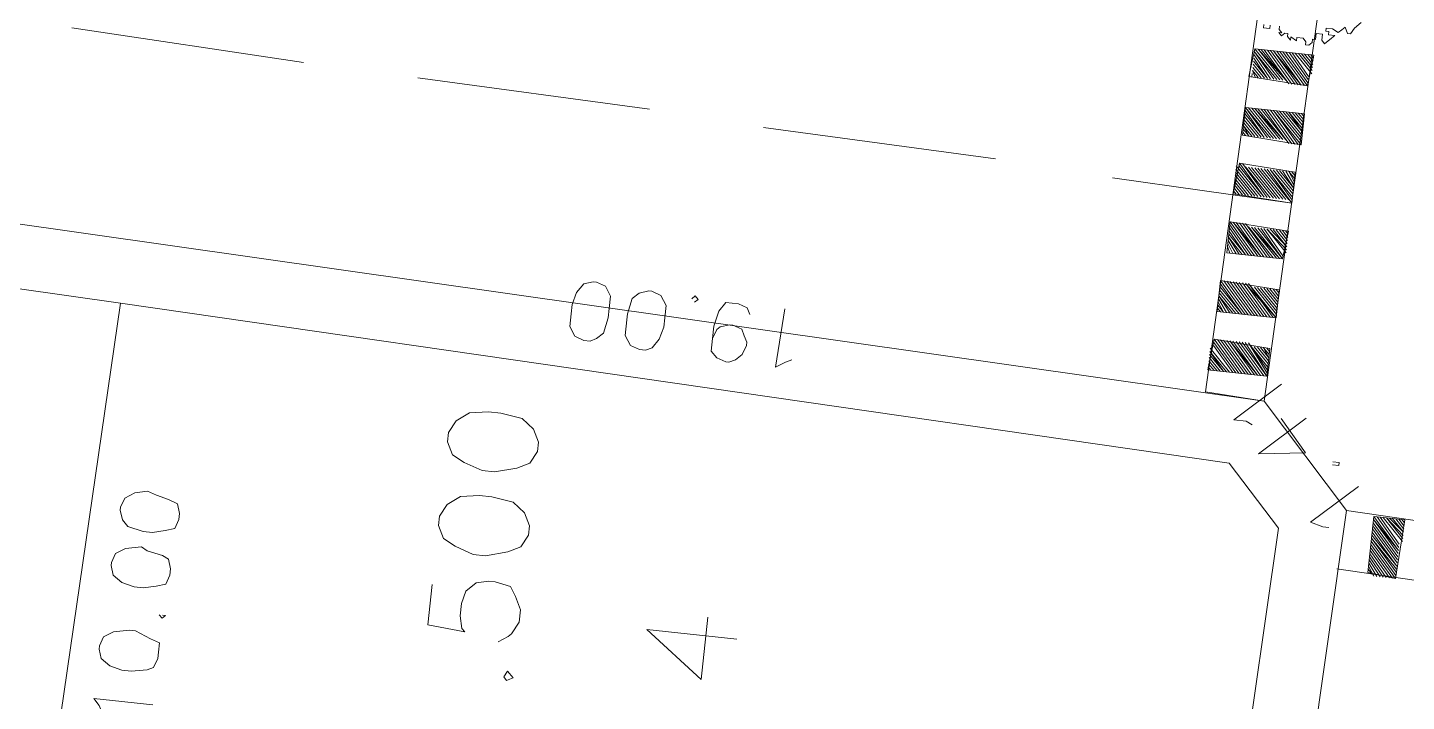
# Model space of a CAD drawing. Header units: metres. Extents: x -977055 to 805873, y -1033982 to 242021.
# Drawn here: x 2463.44 to 2486.95, y 956.89 to 968.38 of the extents above; entities that cross this region are included whole.
import ezdxf

# ---------------------------------------------------------------- set-up
doc = ezdxf.new("R2010")
doc.units = ezdxf.units.M
for name, color, linetype in [('PDF_acera', 7, 'Continuous'), ('PDF_areas por lote', 7, 'Continuous'), ('PDF_COTAS', 7, 'Continuous'), ('PDF_linea de centro', 7, 'Continuous'), ('PDF_LOTES', 7, 'Continuous'), ('PDF_No. lotes', 7, 'Continuous'), ('PDF_PASO DE CEBRA', 7, 'Continuous'), ('PDF_PLANTAS', 7, 'Continuous')]:
    doc.layers.add(name, color=color, linetype=linetype)

# ---------------------------------------------------------------- blocks, each defined once
blk = doc.blocks.new('CALLE')
at = {"layer": 'PDF_acera', "lineweight": 9}
blk.add_lwpolyline([(-128.108736, -20.32128), (-129.167136, -51.43824), (-127.897056, -52.792992), (-71.166816, -54.740448), (-69.812064, -53.470368), (-68.753664, -22.353408), (-70.023744, -20.998656), (-126.711648, -19.0512)], close=True, dxfattribs=at)
at = {"layer": 'PDF_areas por lote', "lineweight": 9}
blk.add_lwpolyline([(-73.495296, -42.505344), (-74.045664, -42.505344), (-74.088, -43.013376), (-74.045664, -42.97104), (-73.87632, -42.928704), (-73.706976, -42.928704), (-73.537632, -42.97104), (-73.410624, -43.098048), (-73.368288, -43.267392), (-73.368288, -43.352064), (-73.410624, -43.563744), (-73.537632, -43.648416), (-73.706976, -43.733088), (-73.87632, -43.733088), (-74.045664, -43.648416), (-74.088, -43.60608), (-74.172672, -43.479072)], dxfattribs=at)
for points in [[(-72.690912, -42.505344), (-72.860256, -42.590016), (-72.944928, -42.75936), (-73.0296, -43.013376), (-73.0296, -43.18272), (-72.944928, -43.479072), (-72.860256, -43.648416), (-72.690912, -43.733088), (-72.563904, -43.733088), (-72.39456, -43.648416), (-72.267552, -43.479072), (-72.225216, -43.18272), (-72.225216, -43.013376), (-72.267552, -42.75936), (-72.39456, -42.590016), (-72.563904, -42.505344)], [(-71.54784, -42.505344), (-71.717184, -42.590016), (-71.801856, -42.75936), (-71.886528, -43.013376), (-71.886528, -43.18272), (-71.801856, -43.479072), (-71.717184, -43.648416), (-71.54784, -43.733088), (-71.420832, -43.733088), (-71.251488, -43.648416), (-71.12448, -43.479072), (-71.082144, -43.18272), (-71.082144, -43.013376), (-71.12448, -42.75936), (-71.251488, -42.590016), (-71.420832, -42.505344)], [(-74.638368, -43.60608), (-74.680704, -43.648416), (-74.638368, -43.733088), (-74.553696, -43.648416)]]:
    blk.add_lwpolyline(points, close=True, dxfattribs=at)
at = {"layer": 'PDF_COTAS', "lineweight": 9}
for points in [[(-75.527424, -38.906784), (-75.527424, -38.1024), (-75.612096, -38.187072), (-75.696768, -38.229408), (-75.612096, -38.187072), (-75.527424, -38.1024)], [(-74.850048, -38.1024), (-74.977056, -38.144736), (-75.061728, -38.271744), (-75.104064, -38.441088), (-75.104064, -38.568096), (-75.061728, -38.779776), (-75.019392, -38.864448), (-74.892384, -38.906784), (-74.807712, -38.906784), (-74.680704, -38.906784), (-74.638368, -38.779776), (-74.553696, -38.568096), (-74.553696, -38.483424), (-74.596032, -38.271744), (-74.680704, -38.144736), (-74.807712, -38.1024)], [(-74.850048, -38.1024), (-74.977056, -38.144736), (-75.061728, -38.271744), (-75.104064, -38.441088), (-75.104064, -38.568096), (-75.061728, -38.779776), (-75.019392, -38.864448), (-74.892384, -38.906784), (-74.807712, -38.906784), (-74.680704, -38.906784), (-74.638368, -38.779776), (-74.553696, -38.568096), (-74.553696, -38.483424), (-74.596032, -38.271744), (-74.680704, -38.144736), (-74.807712, -38.1024)], [(-73.706976, -38.144736), (-73.833984, -38.187072), (-73.918656, -38.31408), (-73.960992, -38.483424), (-73.960992, -38.610432), (-73.918656, -38.779776), (-73.87632, -38.906784), (-73.749312, -38.94912), (-73.66464, -38.94912), (-73.537632, -38.906784), (-73.495296, -38.822112), (-73.45296, -38.610432), (-73.410624, -38.52576), (-73.45296, -38.31408), (-73.537632, -38.187072), (-73.66464, -38.144736)], [(-73.706976, -38.144736), (-73.833984, -38.187072), (-73.918656, -38.31408), (-73.960992, -38.483424), (-73.960992, -38.610432), (-73.918656, -38.779776), (-73.87632, -38.906784), (-73.749312, -38.94912), (-73.66464, -38.94912), (-73.537632, -38.906784), (-73.495296, -38.822112), (-73.45296, -38.610432), (-73.410624, -38.52576), (-73.45296, -38.31408), (-73.537632, -38.187072), (-73.66464, -38.144736)], [(-72.944928, -38.187072), (-73.071936, -38.229408), (-73.156608, -38.31408), (-73.198944, -38.52576), (-73.198944, -38.652768), (-73.156608, -38.822112), (-73.114272, -38.94912), (-72.987264, -38.991456), (-72.902592, -38.991456), (-72.775584, -38.94912), (-72.733248, -38.822112), (-72.690912, -38.652768), (-72.648576, -38.52576), (-72.690912, -38.356416), (-72.775584, -38.229408), (-72.902592, -38.187072)], [(-72.944928, -38.187072), (-73.071936, -38.229408), (-73.156608, -38.31408), (-73.198944, -38.52576), (-73.198944, -38.652768), (-73.156608, -38.822112), (-73.114272, -38.94912), (-72.987264, -38.991456), (-72.902592, -38.991456), (-72.775584, -38.94912), (-72.733248, -38.822112), (-72.690912, -38.652768), (-72.648576, -38.52576), (-72.690912, -38.356416), (-72.775584, -38.229408), (-72.902592, -38.187072)], [(-74.29968, -38.906784), (-74.29968, -38.94912), (-74.342016, -38.906784), (-74.29968, -38.864448), (-74.342016, -38.906784), (-74.29968, -38.94912)], [(-69.981408, -44.283456), (-69.939072, -44.368128), (-69.8544, -44.4528), (-69.64272, -44.495136), (-69.515712, -44.495136), (-69.346368, -44.495136), (-69.21936, -44.410464), (-69.177024, -44.283456), (-69.177024, -44.24112), (-69.21936, -44.114112), (-69.346368, -44.02944), (-69.515712, -43.987104), (-69.64272, -43.987104), (-69.812064, -43.987104), (-69.939072, -44.071776), (-69.981408, -44.198784)], [(-70.023744, -45.045504), (-69.981408, -45.130176), (-69.8544, -45.214848), (-69.685056, -45.257184), (-69.558048, -45.257184), (-69.388704, -45.257184), (-69.261696, -45.172512), (-69.21936, -45.045504), (-69.21936, -45.003168), (-69.261696, -44.87616), (-69.346368, -44.791488), (-69.558048, -44.749152), (-69.64272, -44.749152), (-69.8544, -44.749152), (-69.981408, -44.833824), (-70.023744, -44.960832)]]:
    blk.add_lwpolyline(points, close=True, dxfattribs=at)
for points in [[(-69.304032, -45.638208), (-69.261696, -45.680544), (-69.21936, -45.638208), (-69.261696, -45.595872)], [(-69.769728, -45.93456), (-69.64272, -45.976896), (-69.600384, -46.019232), (-69.558048, -46.14624), (-69.558048, -46.188576), (-69.600384, -46.315584), (-69.685056, -46.35792), (-69.769728, -46.400256), (-69.812064, -46.400256), (-69.939072, -46.35792), (-70.023744, -46.273248), (-70.06608, -46.188576), (-70.06608, -46.14624), (-70.023744, -46.019232), (-69.939072, -45.93456), (-69.769728, -45.93456), (-69.600384, -45.93456), (-69.388704, -45.976896), (-69.261696, -46.061568), (-69.261696, -46.14624), (-69.261696, -46.230912), (-69.304032, -46.35792), (-69.388704, -46.400256)], [(-69.939072, -47.035296), (-69.981408, -46.950624), (-70.06608, -46.823616), (-69.261696, -46.865952)], [(-70.150752, -53.34336), (-70.108416, -53.258688), (-70.108416, -53.089344), (-69.558048, -53.682048)], [(-69.981408, -54.063072), (-70.531776, -53.470368), (-70.447104, -54.105408), (-70.023744, -53.724384)], [(-71.420832, -54.528768), (-71.420832, -54.444096), (-71.378496, -54.274752), (-70.828128, -54.867456)], [(-70.574112, -54.486432), (-70.574112, -54.571104), (-70.531776, -54.571104), (-70.531776, -54.486432)]]:
    blk.add_lwpolyline(points, dxfattribs=at)
at = {"layer": 'PDF_linea de centro', "lineweight": 9}
for points in [[(-66.636864, -40.00752), (-66.509856, -36.83232)], [(-66.763872, -44.749152), (-66.6792, -41.573952)], [(-66.933216, -49.490784), (-66.848544, -46.315584)], [(-67.10256, -53.55504), (-67.017888, -51.099552)]]:
    blk.add_lwpolyline(points, dxfattribs=at)
at = {"layer": 'PDF_LOTES', "lineweight": 20}
for points in [[(-78.152256, -37.594368), (-70.150752, -37.89072), (-69.64272, -22.692096), (-70.404768, -21.845376), (-77.601888, -21.633696)], [(-78.702624, -53.597376), (-71.505504, -53.851392), (-70.70112, -53.089344), (-70.150752, -37.89072), (-78.152256, -37.594368)]]:
    blk.add_lwpolyline(points, close=True, dxfattribs=at)
at = {"layer": 'PDF_No. lotes', "lineweight": 20}
blk.add_lwpolyline([(-73.791648, -46.696608), (-73.791648, -45.468864), (-74.384352, -46.273248), (-73.537632, -46.273248)], dxfattribs=at)
at = {"layer": 'PDF_PASO DE CEBRA', "lineweight": 9}
for points in [[(-69.812064, -53.470368), (-64.35072, -53.639712), (-64.308384, -52.835328), (-69.769728, -52.665984), (-69.812064, -53.470368), (-69.769728, -52.665984)], [(-69.473376, -52.665984), (-69.473376, -52.665984)], [(-69.473376, -52.70832), (-69.43104, -52.665984)], [(-69.473376, -52.750656), (-69.388704, -52.665984)], [(-69.473376, -52.792992), (-69.346368, -52.665984)], [(-69.473376, -52.835328), (-69.304032, -52.665984)], [(-69.261696, -52.665984), (-69.473376, -52.877664), (-69.21936, -52.665984), (-69.473376, -52.92)], [(-69.473376, -52.962336), (-69.177024, -52.665984)], [(-69.473376, -53.004672), (-69.134688, -52.70832)], [(-69.473376, -53.047008), (-69.092352, -52.70832)], [(-69.473376, -53.089344), (-69.050016, -52.70832), (-69.473376, -53.089344)], [(-69.473376, -53.13168), (-69.050016, -52.750656)], [(-69.473376, -53.174016), (-69.050016, -52.792992)], [(-68.668992, -52.70832), (-68.668992, -52.70832)], [(-68.668992, -52.750656), (-68.626656, -52.70832)], [(-68.58432, -52.70832), (-68.668992, -52.792992), (-68.541984, -52.70832)], [(-68.668992, -52.835328), (-68.499648, -52.70832)], [(-68.668992, -52.877664), (-68.457312, -52.70832), (-68.668992, -52.92)], [(-68.668992, -52.962336), (-68.414976, -52.70832)], [(-68.668992, -53.004672), (-68.37264, -52.70832)], [(-68.330304, -52.70832), (-68.668992, -53.047008), (-68.287968, -52.70832)], [(-68.668992, -53.089344), (-68.245632, -52.70832)], [(-68.668992, -53.13168), (-68.245632, -52.750656)], [(-68.668992, -53.174016), (-68.245632, -52.792992)], [(-67.864608, -52.750656), (-67.822272, -52.750656)], [(-67.864608, -52.792992), (-67.779936, -52.750656)], [(-67.864608, -52.835328), (-67.7376, -52.750656)], [(-67.864608, -52.877664), (-67.695264, -52.750656)], [(-67.864608, -52.92), (-67.652928, -52.750656), (-67.864608, -52.962336)], [(-67.610592, -52.750656), (-67.864608, -53.004672), (-67.568256, -52.750656)], [(-67.864608, -53.047008), (-67.52592, -52.750656)], [(-67.864608, -53.089344), (-67.483584, -52.750656)], [(-67.864608, -53.13168), (-67.441248, -52.750656)], [(-67.864608, -53.174016), (-67.441248, -52.792992), (-67.864608, -53.216352), (-67.441248, -52.835328)], [(-67.060224, -52.750656), (-67.060224, -52.750656)], [(-67.060224, -52.792992), (-67.017888, -52.750656)], [(-67.060224, -52.835328), (-66.975552, -52.750656)], [(-67.060224, -52.877664), (-66.933216, -52.750656)], [(-67.060224, -52.92), (-66.89088, -52.750656), (-67.060224, -52.92)], [(-67.060224, -52.962336), (-66.848544, -52.750656)], [(-67.060224, -53.004672), (-66.806208, -52.750656)], [(-67.060224, -53.047008), (-66.763872, -52.750656)], [(-67.060224, -53.089344), (-66.721536, -52.750656)], [(-67.060224, -53.13168), (-66.6792, -52.750656)], [(-66.6792, -52.792992), (-67.060224, -53.174016), (-66.636864, -52.792992)], [(-66.25584, -52.792992), (-66.25584, -52.792992)], [(-66.25584, -52.835328), (-66.213504, -52.792992)], [(-66.171168, -52.792992), (-66.25584, -52.877664), (-66.128832, -52.792992), (-66.25584, -52.92)], [(-66.25584, -52.962336), (-66.086496, -52.792992)], [(-66.25584, -53.004672), (-66.04416, -52.792992)], [(-66.25584, -53.047008), (-66.001824, -52.792992)], [(-65.959488, -52.792992), (-66.25584, -53.089344), (-65.917152, -52.792992)], [(-66.25584, -53.13168), (-65.874816, -52.792992), (-66.25584, -53.174016)], [(-65.451456, -52.792992), (-65.451456, -52.792992)], [(-69.473376, -53.216352), (-69.050016, -52.835328)], [(-69.473376, -53.258688), (-69.050016, -52.877664)], [(-69.473376, -53.301024), (-69.050016, -52.92), (-69.473376, -53.34336), (-69.050016, -52.962336)], [(-68.668992, -53.216352), (-68.245632, -52.835328)], [(-68.668992, -53.258688), (-68.245632, -52.877664), (-68.668992, -53.258688)], [(-68.668992, -53.301024), (-68.245632, -52.92)], [(-68.668992, -53.34336), (-68.245632, -52.962336)], [(-67.864608, -53.258688), (-67.441248, -52.877664)], [(-67.864608, -53.301024), (-67.441248, -52.92)], [(-67.864608, -53.34336), (-67.441248, -52.962336)], [(-67.060224, -53.216352), (-66.636864, -52.835328)], [(-67.060224, -53.258688), (-66.6792, -52.877664)], [(-67.060224, -53.301024), (-66.6792, -52.92)], [(-67.060224, -53.34336), (-66.6792, -52.962336)], [(-66.25584, -53.216352), (-65.874816, -52.835328)], [(-66.25584, -53.258688), (-65.874816, -52.877664)], [(-66.25584, -53.301024), (-65.874816, -52.92), (-66.25584, -53.34336), (-65.874816, -52.962336)], [(-65.493792, -53.34336), (-65.070432, -52.962336)], [(-65.451456, -52.835328), (-65.40912, -52.835328)], [(-65.451456, -52.877664), (-65.366784, -52.835328), (-65.451456, -52.92)], [(-65.451456, -52.962336), (-65.324448, -52.835328)], [(-65.451456, -53.004672), (-65.282112, -52.835328)], [(-65.239776, -52.835328), (-65.451456, -53.047008), (-65.19744, -52.835328)], [(-65.451456, -53.089344), (-65.155104, -52.835328)], [(-65.451456, -53.13168), (-65.112768, -52.835328), (-65.451456, -53.174016)], [(-65.451456, -53.216352), (-65.070432, -52.835328)], [(-65.451456, -53.258688), (-65.070432, -52.877664), (-65.451456, -53.301024), (-65.070432, -52.92)], [(-69.473376, -53.385696), (-69.050016, -53.004672)], [(-69.473376, -53.428032), (-69.050016, -53.047008)], [(-69.050016, -53.089344), (-69.473376, -53.470368), (-69.050016, -53.13168)], [(-68.668992, -53.385696), (-68.245632, -53.004672)], [(-68.668992, -53.428032), (-68.245632, -53.047008)], [(-68.668992, -53.470368), (-68.245632, -53.089344)], [(-68.287968, -53.089344), (-68.668992, -53.512704), (-68.287968, -53.13168)], [(-67.864608, -53.385696), (-67.483584, -53.004672)], [(-67.864608, -53.428032), (-67.483584, -53.047008), (-67.864608, -53.470368), (-67.483584, -53.089344)], [(-67.483584, -53.13168), (-67.864608, -53.512704), (-67.483584, -53.174016)], [(-67.060224, -53.385696), (-66.6792, -53.004672), (-67.060224, -53.385696)], [(-67.060224, -53.428032), (-66.6792, -53.047008)], [(-67.060224, -53.470368), (-66.6792, -53.089344)], [(-67.060224, -53.512704), (-66.6792, -53.13168)], [(-66.298176, -53.428032), (-65.874816, -53.047008)], [(-66.298176, -53.470368), (-65.874816, -53.089344)], [(-66.298176, -53.512704), (-65.874816, -53.13168)], [(-66.25584, -53.385696), (-65.874816, -53.004672)], [(-65.493792, -53.385696), (-65.070432, -53.004672)], [(-65.493792, -53.428032), (-65.070432, -53.047008)], [(-65.493792, -53.470368), (-65.070432, -53.089344), (-65.493792, -53.512704), (-65.070432, -53.13168)], [(-69.43104, -53.470368), (-69.050016, -53.174016), (-69.388704, -53.470368)], [(-69.346368, -53.470368), (-69.092352, -53.216352)], [(-69.304032, -53.470368), (-69.092352, -53.258688)], [(-69.261696, -53.470368), (-69.092352, -53.301024)], [(-69.092352, -53.34336), (-69.21936, -53.470368), (-69.092352, -53.385696), (-69.177024, -53.470368)], [(-68.626656, -53.512704), (-68.287968, -53.174016)], [(-68.58432, -53.512704), (-68.287968, -53.216352)], [(-68.541984, -53.512704), (-68.287968, -53.258688)], [(-68.499648, -53.512704), (-68.287968, -53.301024)], [(-68.457312, -53.512704), (-68.287968, -53.34336), (-68.457312, -53.512704)], [(-67.822272, -53.512704), (-67.483584, -53.216352)], [(-67.779936, -53.55504), (-67.483584, -53.258688), (-67.7376, -53.55504)], [(-67.483584, -53.301024), (-67.695264, -53.55504), (-67.483584, -53.34336)], [(-67.10256, -53.55504), (-66.6792, -53.174016)], [(-67.060224, -53.55504), (-66.6792, -53.216352), (-67.017888, -53.55504)], [(-66.975552, -53.55504), (-66.6792, -53.258688)], [(-66.933216, -53.55504), (-66.6792, -53.301024)], [(-66.6792, -53.34336), (-66.89088, -53.55504), (-66.6792, -53.385696)], [(-66.298176, -53.55504), (-65.874816, -53.174016), (-66.298176, -53.597376)], [(-66.25584, -53.597376), (-65.874816, -53.216352)], [(-66.213504, -53.597376), (-65.874816, -53.258688)], [(-66.171168, -53.597376), (-65.874816, -53.301024)], [(-65.874816, -53.34336), (-66.128832, -53.597376), (-65.874816, -53.385696), (-66.086496, -53.597376)], [(-65.493792, -53.55504), (-65.070432, -53.174016)], [(-65.493792, -53.597376), (-65.070432, -53.216352)], [(-65.451456, -53.597376), (-65.070432, -53.258688)], [(-65.40912, -53.597376), (-65.070432, -53.301024)], [(-65.366784, -53.597376), (-65.070432, -53.34336), (-65.366784, -53.597376)], [(-69.134688, -53.470368), (-69.092352, -53.428032)], [(-69.092352, -53.470368), (-69.092352, -53.470368)], [(-68.414976, -53.512704), (-68.287968, -53.385696)], [(-68.37264, -53.512704), (-68.287968, -53.428032)], [(-68.330304, -53.512704), (-68.287968, -53.470368)], [(-68.287968, -53.512704), (-68.287968, -53.512704)], [(-67.652928, -53.55504), (-67.483584, -53.385696)], [(-67.610592, -53.55504), (-67.483584, -53.428032)], [(-67.568256, -53.55504), (-67.483584, -53.470368)], [(-67.52592, -53.55504), (-67.483584, -53.512704), (-67.483584, -53.55504)], [(-66.848544, -53.55504), (-66.6792, -53.428032)], [(-66.806208, -53.55504), (-66.6792, -53.470368), (-66.763872, -53.55504)], [(-66.721536, -53.55504), (-66.6792, -53.512704)], [(-66.04416, -53.597376), (-65.874816, -53.428032)], [(-66.001824, -53.597376), (-65.874816, -53.470368)], [(-65.959488, -53.597376), (-65.874816, -53.512704)], [(-65.324448, -53.639712), (-65.070432, -53.385696)], [(-65.282112, -53.639712), (-65.070432, -53.428032)], [(-65.239776, -53.639712), (-65.070432, -53.470368)], [(-65.19744, -53.639712), (-65.070432, -53.512704)], [(-66.6792, -53.55504), (-66.6792, -53.55504)], [(-65.874816, -53.55504), (-65.917152, -53.597376), (-65.874816, -53.597376)], [(-65.155104, -53.639712), (-65.070432, -53.55504)], [(-65.112768, -53.639712), (-65.070432, -53.597376), (-65.112768, -53.639712)], [(-72.18288, -60.286464), (-71.9712, -54.698112)], [(-71.378496, -60.3288), (-71.166816, -54.740448)], [(-72.013536, -55.206144), (-71.886528, -55.121472)], [(-72.013536, -55.24848), (-71.844192, -55.121472)], [(-72.013536, -55.290816), (-71.801856, -55.121472)], [(-72.013536, -55.333152), (-71.75952, -55.121472)], [(-72.013536, -55.375488), (-71.717184, -55.121472), (-72.013536, -55.375488)], [(-72.013536, -55.417824), (-71.674848, -55.121472)], [(-72.013536, -55.46016), (-71.632512, -55.121472)], [(-72.013536, -55.502496), (-71.590176, -55.121472)], [(-71.9712, -55.121472), (-71.9712, -55.163808), (-71.928864, -55.121472)], [(-71.9712, -55.502496), (-71.54784, -55.121472)], [(-71.928864, -55.502496), (-71.505504, -55.121472), (-71.886528, -55.502496)], [(-71.463168, -55.121472), (-71.844192, -55.502496), (-71.420832, -55.121472)], [(-71.801856, -55.502496), (-71.378496, -55.121472)], [(-71.75952, -55.502496), (-71.33616, -55.121472)], [(-71.717184, -55.502496), (-71.293824, -55.121472)], [(-71.674848, -55.502496), (-71.251488, -55.121472), (-71.632512, -55.502496), (-71.209152, -55.121472)], [(-71.590176, -55.502496), (-71.209152, -55.163808)], [(-71.54784, -55.502496), (-71.209152, -55.206144)], [(-71.505504, -55.544832), (-71.209152, -55.24848)], [(-71.463168, -55.544832), (-71.209152, -55.290816), (-71.420832, -55.544832)], [(-71.209152, -55.333152), (-71.378496, -55.544832), (-71.209152, -55.375488)], [(-71.33616, -55.544832), (-71.209152, -55.417824)], [(-71.293824, -55.544832), (-71.209152, -55.46016)], [(-71.251488, -55.544832), (-71.209152, -55.502496), (-71.209152, -55.544832)]]:
    blk.add_lwpolyline(points, dxfattribs=at)
for points in [[(-69.473376, -52.665984), (-69.050016, -52.70832), (-69.092352, -53.470368), (-69.473376, -53.470368)], [(-68.668992, -52.70832), (-68.245632, -52.70832), (-68.287968, -53.512704), (-68.668992, -53.512704)], [(-67.864608, -52.750656), (-67.441248, -52.750656), (-67.483584, -53.55504), (-67.864608, -53.512704)], [(-67.060224, -52.750656), (-66.636864, -52.792992), (-66.6792, -53.55504), (-67.10256, -53.55504)], [(-66.25584, -52.792992), (-65.874816, -52.792992), (-65.874816, -53.597376), (-66.298176, -53.597376)], [(-65.451456, -52.792992), (-65.070432, -52.835328), (-65.070432, -53.639712), (-65.493792, -53.597376)], [(-72.013536, -55.502496), (-71.209152, -55.544832), (-71.209152, -55.121472), (-71.9712, -55.121472)]]:
    blk.add_lwpolyline(points, close=True, dxfattribs=at)
at = {"layer": 'PDF_PLANTAS', "lineweight": 9}
for points in [[(-64.731744, -52.92), (-64.77408, -52.92), (-64.77408, -52.962336), (-64.77408, -53.004672), (-64.731744, -53.004672)], [(-64.731744, -53.13168), (-64.77408, -53.13168), (-64.816416, -53.174016), (-64.816416, -53.13168), (-64.858752, -53.174016), (-64.816416, -53.216352), (-64.816416, -53.258688), (-64.858752, -53.258688), (-64.901088, -53.301024), (-64.858752, -53.301024), (-64.901088, -53.385696), (-64.858752, -53.385696), (-64.858752, -53.470368), (-64.901088, -53.512704), (-64.943424, -53.512704), (-64.943424, -53.55504), (-64.901088, -53.597376), (-64.858752, -53.597376), (-64.858752, -53.639712), (-64.816416, -53.639712), (-64.77408, -53.639712), (-64.77408, -53.724384), (-64.816416, -53.724384), (-64.858752, -53.724384), (-64.901088, -53.76672), (-64.816416, -53.851392), (-64.77408, -53.893728), (-64.77408, -53.809056), (-64.731744, -53.809056), (-64.731744, -53.76672), (-64.689408, -53.76672), (-64.689408, -53.851392), (-64.731744, -53.936064), (-64.689408, -53.9784), (-64.647072, -54.020736), (-64.731744, -54.063072), (-64.731744, -54.105408), (-64.647072, -54.147744), (-64.5624, -54.232416)]]:
    blk.add_lwpolyline(points, dxfattribs=at)

msp = doc.modelspace()

# ---------------------------------------------------------------- block references
at = {"xscale": 1.255773352820658, "yscale": 1.255773352820658, "zscale": 1.255773352820658, "rotation": 83.85573648860341}
msp.add_blockref('CALLE', (2427.15058, 1056.36283, 1015.371), dxfattribs=at)

doc.saveas('drawing.dxf')
